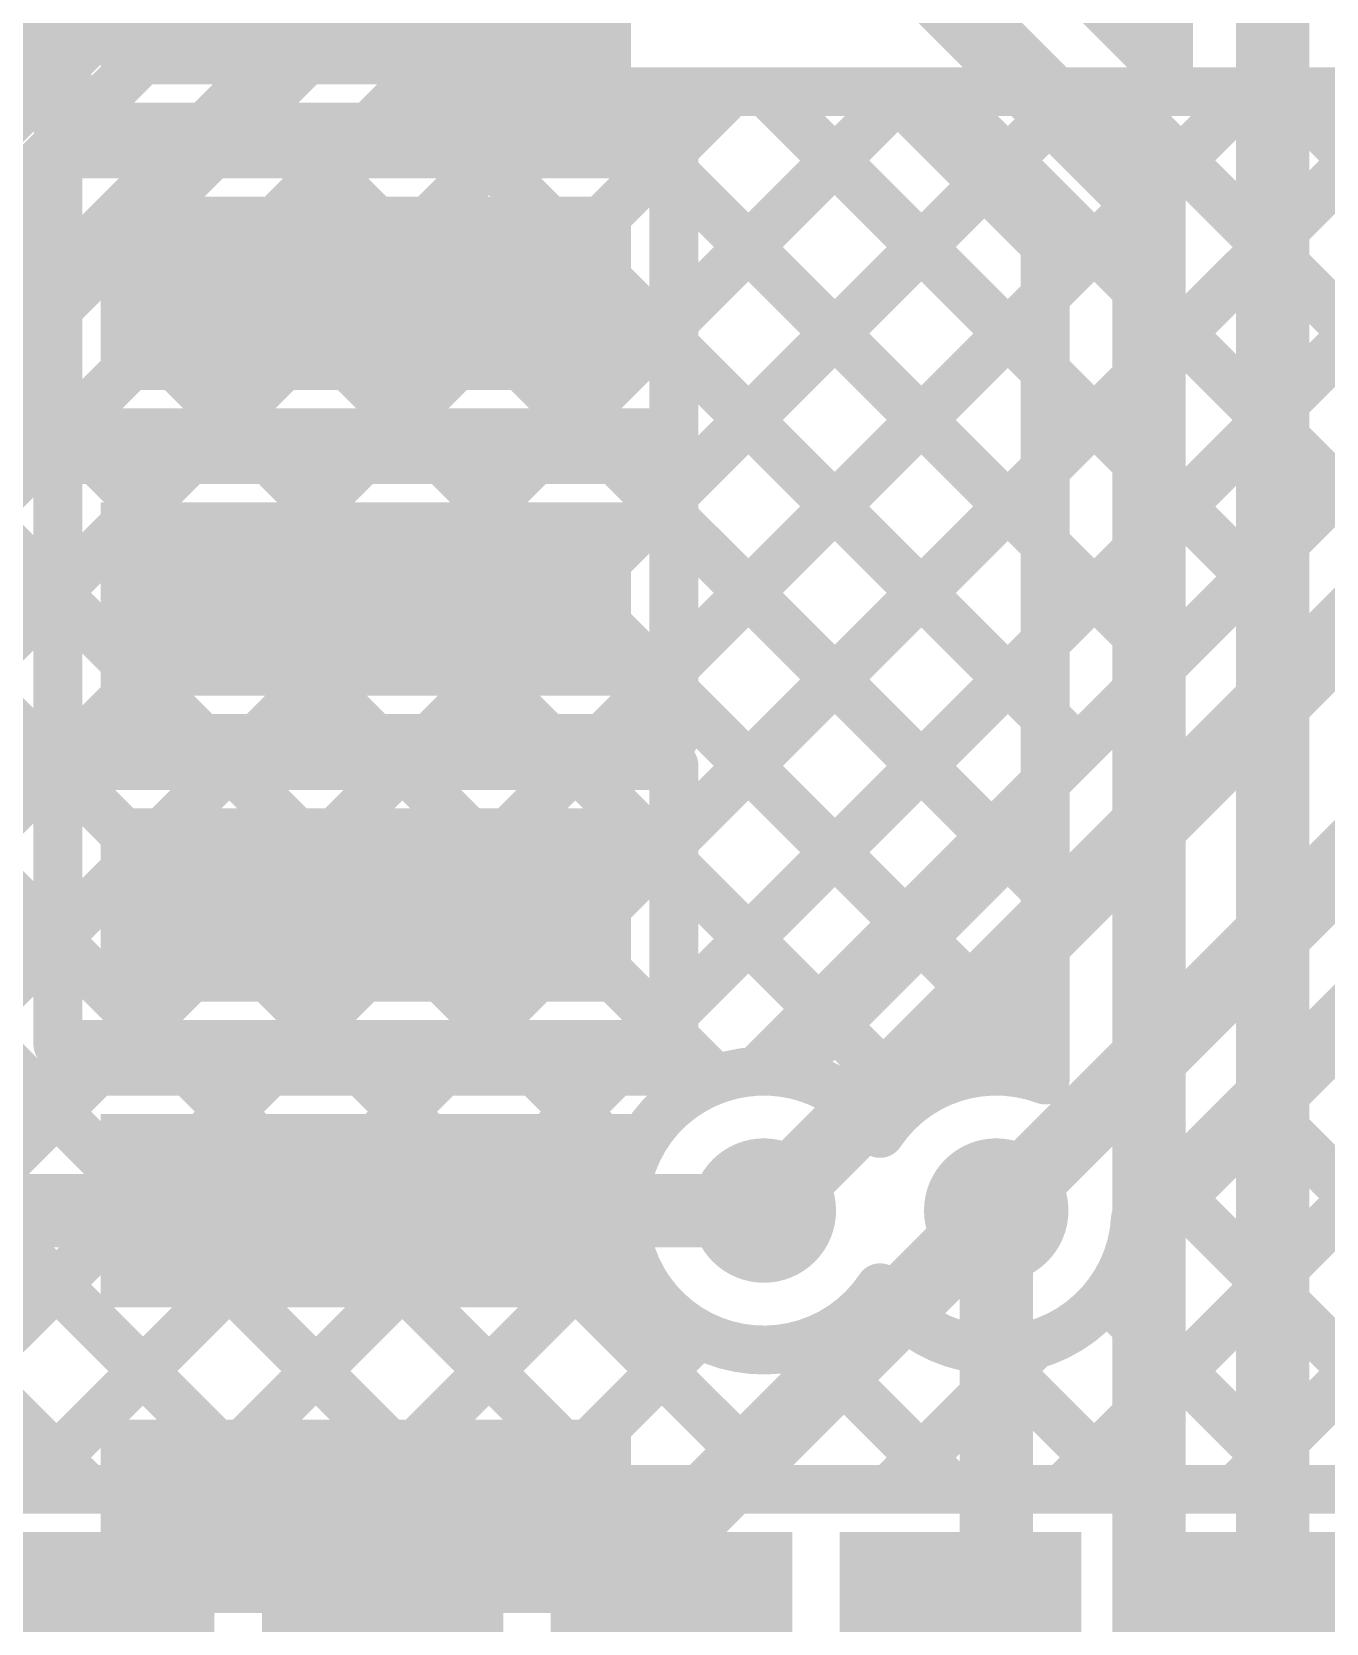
# Model space of a CAD drawing. Header units: millimetres. Extents: x 1.22 to 4.12, y 1.17 to 3.21.
# Drawn here: x 2.0183 to 2.23, y 2.2215 to 2.4818 of the extents above; entities that cross this region are included whole.
import ezdxf

# ---------------------------------------------------------------- set-up
doc = ezdxf.new("R2010")
doc.units = ezdxf.units.MM
doc.header["$MEASUREMENT"] = 0
for name, color, linetype in [('BottomLayer', 5, 'Continuous'), ('BottomPaste', 16, 'Continuous'), ('BottomSolder', 6, 'Continuous'), ('MultiLayer', 9, 'Continuous'), ('TopLayer', 1, 'Continuous'), ('TopPaste', 8, 'Continuous'), ('TopSolder', 216, 'Continuous'), ('ViaHoleLayer', 16, 'Continuous')]:
    doc.layers.add(name, color=color, linetype=linetype)

# ---------------------------------------------------------------- blocks, each defined once
blk = doc.blocks.new('RN42_I_RM_B_18')
at = {"layer": 'BottomLayer'}
for points in [[(-0.2913386, 0.0728346), (-0.2125984, 0.0728346), (-0.2913386, 0.1043306), (-0.2125984, 0.1043306)], [(-0.2913386, 0.0255905), (-0.2125984, 0.0255905), (-0.2913386, 0.0570865), (-0.2125984, 0.0570865)], [(-0.2913386, -0.0216535), (-0.2125984, -0.0216535), (-0.2913386, 0.0098425), (-0.2125984, 0.0098425)], [(-0.2913386, -0.0688976), (-0.2125984, -0.0688976), (-0.2913386, -0.0374016), (-0.2125984, -0.0374016)], [(-0.2913386, -0.1161417), (-0.2125984, -0.1161417), (-0.2913386, -0.0846457), (-0.2125984, -0.0846457)]]:
    blk.add_solid(points, dxfattribs=at)
at = {"layer": 'BottomPaste'}
for points in [[(-0.2913386, 0.0728346), (-0.2125984, 0.0728346), (-0.2913386, 0.1043306), (-0.2125984, 0.1043306)], [(-0.2913386, 0.0255905), (-0.2125984, 0.0255905), (-0.2913386, 0.0570865), (-0.2125984, 0.0570865)], [(-0.2913386, -0.0216535), (-0.2125984, -0.0216535), (-0.2913386, 0.0098425), (-0.2125984, 0.0098425)], [(-0.2913386, -0.0688976), (-0.2125984, -0.0688976), (-0.2913386, -0.0374016), (-0.2125984, -0.0374016)], [(-0.2913386, -0.1161417), (-0.2125984, -0.1161417), (-0.2913386, -0.0846457), (-0.2125984, -0.0846457)]]:
    blk.add_solid(points, dxfattribs=at)
at = {"layer": 'BottomSolder'}
for points in [[(-0.2953386, 0.0688346), (-0.2085984, 0.0688346), (-0.2953386, 0.1083306), (-0.2085984, 0.1083306)], [(-0.2953386, 0.0215905), (-0.2085984, 0.0215905), (-0.2953386, 0.0610865), (-0.2085984, 0.0610865)], [(-0.2953386, -0.0256535), (-0.2085984, -0.0256535), (-0.2953386, 0.0138425), (-0.2085984, 0.0138425)], [(-0.2953386, -0.0728976), (-0.2085984, -0.0728976), (-0.2953386, -0.0334016), (-0.2085984, -0.0334016)], [(-0.2953386, -0.1201417), (-0.2085984, -0.1201417), (-0.2953386, -0.0806457), (-0.2085984, -0.0806457)]]:
    blk.add_solid(points, dxfattribs=at)
blk = doc.blocks.new('ATTINY1616_SFR_19')
at = {"layer": 'TopLayer'}
for points in [[(-0.2224409, 0.063189), (-0.1437007, 0.063189), (-0.2224409, 0.086811), (-0.1437007, 0.086811)], [(-0.2224409, 0.013189), (-0.1437007, 0.013189), (-0.2224409, 0.036811), (-0.1437007, 0.036811)], [(-0.2224409, -0.036811), (-0.1437007, -0.036811), (-0.2224409, -0.013189), (-0.1437007, -0.013189)], [(-0.2224409, -0.086811), (-0.1437007, -0.086811), (-0.2224409, -0.063189), (-0.1437007, -0.063189)], [(-0.2224409, -0.136811), (-0.1437007, -0.136811), (-0.2224409, -0.113189), (-0.1437007, -0.113189)], [(-0.2224409, -0.186811), (-0.1437007, -0.186811), (-0.2224409, -0.163189), (-0.1437007, -0.163189)]]:
    blk.add_solid(points, dxfattribs=at)
at = {"layer": 'TopPaste'}
for points in [[(-0.2224409, 0.063189), (-0.1437007, 0.063189), (-0.2224409, 0.086811), (-0.1437007, 0.086811)], [(-0.2224409, 0.013189), (-0.1437007, 0.013189), (-0.2224409, 0.036811), (-0.1437007, 0.036811)], [(-0.2224409, -0.036811), (-0.1437007, -0.036811), (-0.2224409, -0.013189), (-0.1437007, -0.013189)], [(-0.2224409, -0.086811), (-0.1437007, -0.086811), (-0.2224409, -0.063189), (-0.1437007, -0.063189)], [(-0.2224409, -0.136811), (-0.1437007, -0.136811), (-0.2224409, -0.113189), (-0.1437007, -0.113189)], [(-0.2224409, -0.186811), (-0.1437007, -0.186811), (-0.2224409, -0.163189), (-0.1437007, -0.163189)]]:
    blk.add_solid(points, dxfattribs=at)
at = {"layer": 'TopSolder'}
for points in [[(-0.2264409, 0.059189), (-0.1397007, 0.059189), (-0.2264409, 0.090811), (-0.1397007, 0.090811)], [(-0.2264409, 0.009189), (-0.1397007, 0.009189), (-0.2264409, 0.040811), (-0.1397007, 0.040811)], [(-0.2264409, -0.040811), (-0.1397007, -0.040811), (-0.2264409, -0.009189), (-0.1397007, -0.009189)], [(-0.2264409, -0.090811), (-0.1397007, -0.090811), (-0.2264409, -0.059189), (-0.1397007, -0.059189)], [(-0.2264409, -0.140811), (-0.1397007, -0.140811), (-0.2264409, -0.109189), (-0.1397007, -0.109189)], [(-0.2264409, -0.190811), (-0.1397007, -0.190811), (-0.2264409, -0.159189), (-0.1397007, -0.159189)]]:
    blk.add_solid(points, dxfattribs=at)

msp = doc.modelspace()

# ---------------------------------------------------------------- linework, layer by layer
at = {"layer": 'BottomLayer'}
for points, const_width in [([(1.9101851, 2.362734), (2.1588275, 2.6113764)], 0.008), ([(2.1979538, 2.2828068), (2.5253475, 2.6102005)], 0.008), ([(1.9203589, 2.6051252), (2.0423254, 2.4831587)], 0.008), ([(1.9101851, 2.5870146), (2.0281832, 2.4690165)], 0.008), ([(2.1868329, 2.2434016), (2.5253475, 2.5819162)], 0.008), ([(2.1367339, 2.3117758), (2.3919996, 2.5670415)], 0.008), ([(2.1379996, 2.2889999), (2.4089996, 2.5599999)], 0.012), ([(2.2151172, 2.2434016), (2.5253475, 2.5536319)], 0.008), ([(2.1759996, 2.2889999), (2.4309996, 2.5439999)], 0.012), ([(2.1987755, 2.2877342), (2.4430012, 2.5319599)], 0.008), ([(1.9247339, 2.3655672), (2.0601682, 2.5010015)], 0.008), ([(1.9259996, 2.3427913), (2.0722082, 2.4889999)], 0.012), ([(1.9101851, 2.2778811), (2.1043039, 2.4719999)], 0.008), ([(1.9101851, 2.2495968), (2.1325882, 2.4719999)], 0.008), ([(1.9322742, 2.2434016), (2.1608725, 2.4719999)], 0.008), ([(1.9487755, 2.3415256), (2.0792498, 2.4719999)], 0.008), ([(1.9605585, 2.2434016), (2.1891568, 2.4719999)], 0.008), ([(1.9888428, 2.2434016), (2.2174411, 2.4719999)], 0.008), ([(2.0171271, 2.2434016), (2.2457254, 2.4719999)], 0.008), ([(2.0792498, 2.4719999), (2.2657898, 2.4719999)], 0.008), ([(2.0817684, 2.4719999), (2.1893632, 2.3644051)], 0.008), ([(2.1100527, 2.4719999), (2.2035054, 2.3785473)], 0.008), ([(2.138337, 2.4719999), (2.2176475, 2.3926894)], 0.008), ([(2.1666213, 2.4719999), (2.2317897, 2.4068316)], 0.008), ([(2.1949056, 2.4719999), (2.2459318, 2.4209737)], 0.008), ([(2.2231899, 2.4719999), (2.260074, 2.4351159)], 0.008), ([(2.0454114, 2.2434016), (2.270671, 2.4686612)], 0.008), ([(2.066367, 2.4591171), (2.1752211, 2.350263)], 0.008), ([(2.0522248, 2.4449749), (2.1610789, 2.3361208)], 0.008), ([(2.0380827, 2.4308328), (2.1469368, 2.3219787)], 0.008), ([(2.0239405, 2.4166906), (2.1301964, 2.3104347)], 0.008), ([(2.0097984, 2.4025485), (2.1163033, 2.2960435)], 0.008), ([(1.9956562, 2.3884063), (2.1406609, 2.2434016)], 0.008), ([(1.9815141, 2.3742642), (2.1123766, 2.2434016)], 0.008), ([(1.9673719, 2.360122), (2.0840923, 2.2434016)], 0.008), ([(1.9532298, 2.3459799), (2.055808, 2.2434016)], 0.008), ([(1.9431613, 2.327764), (2.0275237, 2.2434016)], 0.008), ([(2.2324048, 2.3213635), (2.3103667, 2.2434016)], 0.008), ([(2.2182627, 2.3072214), (2.2820824, 2.2434016)], 0.008), ([(2.2041205, 2.2930792), (2.2537981, 2.2434016)], 0.008), ([(2.0736957, 2.2434016), (2.1155054, 2.2852113)], 0.008), ([(2.1939681, 2.2749473), (2.2255138, 2.2434016)], 0.008), ([(2.1302643, 2.2434016), (2.1598014, 2.2729387)], 0.008), ([(2.10198, 2.2434016), (2.1273866, 2.2688082)], 0.008), ([(2.1450432, 2.2673036), (2.1689452, 2.2434016)], 0.008), ([(2.1585486, 2.2434016), (2.1821927, 2.2670457)], 0.008), ([(2.174385, 2.2662461), (2.1972295, 2.2434016)], 0.008), ([(2.0079214, 2.2434016), (2.0489134, 2.2434016)], 0.008), ([(2.0489134, 2.2434016), (2.0551655, 2.2434016)], 0.008), ([(2.0489134, 2.2434016), (2.0551655, 2.2434016)], 0.008), ([(2.0551655, 2.2434016), (2.0961574, 2.2434016)], 0.008), ([(2.0961574, 2.2434016), (2.1024096, 2.2434016)], 0.008), ([(2.0961574, 2.2434016), (2.1024096, 2.2434016)], 0.008), ([(2.1024096, 2.2434016), (2.1434015, 2.2434016)], 0.008), ([(2.1434015, 2.2434016), (2.1496536, 2.2434016)], 0.008), ([(2.1434015, 2.2434016), (2.1496536, 2.2434016)], 0.008), ([(2.1496536, 2.2434016), (2.1906456, 2.2434016)], 0.008), ([(2.1906456, 2.2434016), (2.1968977, 2.2434016)], 0.008), ([(2.1906456, 2.2434016), (2.1968977, 2.2434016)], 0.008), ([(2.1968977, 2.2434016), (2.2378897, 2.2434016)], 0.008)]:
    msp.add_lwpolyline(points, dxfattribs=dict(at, const_width=const_width))
for points, const_width in [([(2.0403254, 2.4831587, 1), (2.0443254, 2.4831587, 1)], 0.004), ([(2.0772498, 2.4719999, 1), (2.0812498, 2.4719999, 1)], 0.004), ([(2.0772498, 2.4719999, 1), (2.0812498, 2.4719999, 1)], 0.004), ([(2.0797684, 2.4719999, 1), (2.0837684, 2.4719999, 1)], 0.004), ([(2.1023039, 2.4719999, 1), (2.1063039, 2.4719999, 1)], 0.004), ([(2.1080527, 2.4719999, 1), (2.1120527, 2.4719999, 1)], 0.004), ([(2.1305882, 2.4719999, 1), (2.1345882, 2.4719999, 1)], 0.004), ([(2.136337, 2.4719999, 1), (2.140337, 2.4719999, 1)], 0.004), ([(2.1588725, 2.4719999, 1), (2.1628725, 2.4719999, 1)], 0.004), ([(2.1646213, 2.4719999, 1), (2.1686213, 2.4719999, 1)], 0.004), ([(2.1871568, 2.4719999, 1), (2.1911568, 2.4719999, 1)], 0.004), ([(2.1929056, 2.4719999, 1), (2.1969056, 2.4719999, 1)], 0.004), ([(2.2154411, 2.4719999, 1), (2.2194411, 2.4719999, 1)], 0.004), ([(2.2211899, 2.4719999, 1), (2.2251899, 2.4719999, 1)], 0.004), ([(2.0261832, 2.4690165, 1), (2.0301832, 2.4690165, 1)], 0.004), ([(2.064367, 2.4591171, 1), (2.068367, 2.4591171, 1)], 0.004), ([(2.0502248, 2.4449749, 1), (2.0542248, 2.4449749, 1)], 0.004), ([(2.0360827, 2.4308328, 1), (2.0400827, 2.4308328, 1)], 0.004), ([(2.0219405, 2.4166906, 1), (2.0259405, 2.4166906, 1)], 0.004), ([(2.2297897, 2.4068316, 1), (2.2337897, 2.4068316, 1)], 0.004), ([(2.2156475, 2.3926894, 1), (2.2196475, 2.3926894, 1)], 0.004), ([(2.2015054, 2.3785473, 1), (2.2055054, 2.3785473, 1)], 0.004), ([(2.1873632, 2.3644051, 1), (2.1913632, 2.3644051, 1)], 0.004), ([(2.1732211, 2.350263, 1), (2.1772211, 2.350263, 1)], 0.004), ([(2.1590789, 2.3361208, 1), (2.1630789, 2.3361208, 1)], 0.004), ([(2.1449368, 2.3219787, 1), (2.1489368, 2.3219787, 1)], 0.004), ([(2.2304048, 2.3213635, 1), (2.2344048, 2.3213635, 1)], 0.004), ([(2.1281964, 2.3104347, 1), (2.1321964, 2.3104347, 1)], 0.004), ([(2.1347339, 2.3117758, 1), (2.1387339, 2.3117758, 1)], 0.004), ([(2.1347339, 2.3117758, 1), (2.1387339, 2.3117758, 1)], 0.004), ([(2.2162627, 2.3072214, 1), (2.2202627, 2.3072214, 1)], 0.004), ([(2.1143033, 2.2960435, 1), (2.1183033, 2.2960435, 1)], 0.004), ([(2.1320941, 2.2889999, 1), (2.1439051, 2.2889999, 1)], 0.011811), ([(2.1700941, 2.2889999, 1), (2.1819051, 2.2889999, 1)], 0.011811), ([(2.2021205, 2.2930792, 1), (2.2061205, 2.2930792, 1)], 0.004), ([(2.1349996, 2.2889999, 1), (2.1409996, 2.2889999, 1)], 0.006), ([(2.1729996, 2.2889999, 1), (2.1789996, 2.2889999, 1)], 0.006), ([(2.1967755, 2.2877342, 1), (2.2007755, 2.2877342, 1)], 0.004), ([(2.1967755, 2.2877342, 1), (2.2007755, 2.2877342, 1)], 0.004), ([(2.1135054, 2.2852113, 1), (2.1175054, 2.2852113, 1)], 0.004), ([(2.1959538, 2.2828068, 1), (2.1999538, 2.2828068, 1)], 0.004), ([(2.1549996, 2.2763768, 1), (2.1589996, 2.2763768, 1)], 0.004), ([(2.1549996, 2.2763768, 1), (2.1589996, 2.2763768, 1)], 0.004), ([(2.1919681, 2.2749473, 1), (2.1959681, 2.2749473, 1)], 0.004), ([(2.1578014, 2.2729387, 1), (2.1618014, 2.2729387, 1)], 0.004), ([(2.1253866, 2.2688082, 1), (2.1293866, 2.2688082, 1)], 0.004), ([(2.1430432, 2.2673036, 1), (2.1470432, 2.2673036, 1)], 0.004), ([(2.172385, 2.2662461, 1), (2.176385, 2.2662461, 1)], 0.004), ([(2.1801927, 2.2670457, 1), (2.1841927, 2.2670457, 1)], 0.004), ([(2.0151271, 2.2434016, 1), (2.0191271, 2.2434016, 1)], 0.004), ([(2.0255237, 2.2434016, 1), (2.0295237, 2.2434016, 1)], 0.004), ([(2.0434114, 2.2434016, 1), (2.0474114, 2.2434016, 1)], 0.004), ([(2.0469134, 2.2434016, 1), (2.0509134, 2.2434016, 1)], 0.004), ([(2.0469134, 2.2434016, 1), (2.0509134, 2.2434016, 1)], 0.004), ([(2.0469134, 2.2434016, 1), (2.0509134, 2.2434016, 1)], 0.004), ([(2.0531655, 2.2434016, 1), (2.0571655, 2.2434016, 1)], 0.004), ([(2.0531655, 2.2434016, 1), (2.0571655, 2.2434016, 1)], 0.004), ([(2.0531655, 2.2434016, 1), (2.0571655, 2.2434016, 1)], 0.004), ([(2.053808, 2.2434016, 1), (2.057808, 2.2434016, 1)], 0.004), ([(2.0716957, 2.2434016, 1), (2.0756957, 2.2434016, 1)], 0.004), ([(2.0820923, 2.2434016, 1), (2.0860923, 2.2434016, 1)], 0.004), ([(2.0941574, 2.2434016, 1), (2.0981574, 2.2434016, 1)], 0.004), ([(2.0941574, 2.2434016, 1), (2.0981574, 2.2434016, 1)], 0.004), ([(2.0941574, 2.2434016, 1), (2.0981574, 2.2434016, 1)], 0.004), ([(2.09998, 2.2434016, 1), (2.10398, 2.2434016, 1)], 0.004), ([(2.1004096, 2.2434016, 1), (2.1044096, 2.2434016, 1)], 0.004), ([(2.1004096, 2.2434016, 1), (2.1044096, 2.2434016, 1)], 0.004), ([(2.1004096, 2.2434016, 1), (2.1044096, 2.2434016, 1)], 0.004), ([(2.1103766, 2.2434016, 1), (2.1143766, 2.2434016, 1)], 0.004), ([(2.1282643, 2.2434016, 1), (2.1322643, 2.2434016, 1)], 0.004), ([(2.1386609, 2.2434016, 1), (2.1426609, 2.2434016, 1)], 0.004), ([(2.1414015, 2.2434016, 1), (2.1454015, 2.2434016, 1)], 0.004), ([(2.1414015, 2.2434016, 1), (2.1454015, 2.2434016, 1)], 0.004), ([(2.1414015, 2.2434016, 1), (2.1454015, 2.2434016, 1)], 0.004), ([(2.1476536, 2.2434016, 1), (2.1516536, 2.2434016, 1)], 0.004), ([(2.1476536, 2.2434016, 1), (2.1516536, 2.2434016, 1)], 0.004), ([(2.1476536, 2.2434016, 1), (2.1516536, 2.2434016, 1)], 0.004), ([(2.1565486, 2.2434016, 1), (2.1605486, 2.2434016, 1)], 0.004), ([(2.1669452, 2.2434016, 1), (2.1709452, 2.2434016, 1)], 0.004), ([(2.1848329, 2.2434016, 1), (2.1888329, 2.2434016, 1)], 0.004), ([(2.1886456, 2.2434016, 1), (2.1926456, 2.2434016, 1)], 0.004), ([(2.1886456, 2.2434016, 1), (2.1926456, 2.2434016, 1)], 0.004), ([(2.1886456, 2.2434016, 1), (2.1926456, 2.2434016, 1)], 0.004), ([(2.1948977, 2.2434016, 1), (2.1988977, 2.2434016, 1)], 0.004), ([(2.1948977, 2.2434016, 1), (2.1988977, 2.2434016, 1)], 0.004), ([(2.1948977, 2.2434016, 1), (2.1988977, 2.2434016, 1)], 0.004), ([(2.1952295, 2.2434016, 1), (2.1992295, 2.2434016, 1)], 0.004), ([(2.2131172, 2.2434016, 1), (2.2171172, 2.2434016, 1)], 0.004), ([(2.2235138, 2.2434016, 1), (2.2275138, 2.2434016, 1)], 0.004)]:
    msp.add_lwpolyline(points, format="xyb", close=True, dxfattribs=dict(at, const_width=const_width))
at = {"layer": 'BottomLayer', "const_width": 0.008}
for points in [[(2.1569996, 2.2763768, -1.619456916385819), (2.1367339, 2.3117758)], [(2.1987755, 2.2877342, -0.7213566072241037), (2.1569996, 2.2763768)]]:
    msp.add_lwpolyline(points, format="xyb", dxfattribs=at)
at = {"layer": 'MultiLayer', "const_width": 0.011811}
for points in [[(2.1320941, 2.2889999, 1), (2.1439051, 2.2889999, 1)], [(2.1700941, 2.2889999, 1), (2.1819051, 2.2889999, 1)]]:
    msp.add_lwpolyline(points, format="xyb", close=True, dxfattribs=at)
at = {"layer": 'TopLayer'}
for points, const_width in [([(2.2041887, 2.4748524), (2.2041887, 2.513189)], 0.008), ([(2.2211887, 1.9278108), (2.2211887, 2.513189)], 0.012), ([(2.0225591, 2.466189), (2.0225591, 2.511811)], 0.008), ([(1.9920765, 2.5051232), (2.0225591, 2.4746406)], 0.008), ([(2.1780395, 2.5010016), (2.2041887, 2.4748524)], 0.008), ([(1.9779344, 2.4909811), (2.0225591, 2.4463563)], 0.008), ([(2.1659995, 2.489), (2.2009996, 2.4539999)], 0.012), ([(2.198099, 2.4809421), (2.2041887, 2.4870318)], 0.008), ([(1.9637922, 2.4768389), (2.0225591, 2.418072)], 0.008), ([(1.9795929, 2.4321418), (2.0225591, 2.475108)], 0.008), ([(2.1223993, 2.461811), (2.1325883, 2.472)], 0.008), ([(2.1232993, 2.472), (2.1589579, 2.472)], 0.008), ([(2.1232993, 2.466189), (2.1232993, 2.472)], 0.008), ([(2.1383369, 2.472), (2.1839996, 2.4263373)], 0.008), ([(2.1589579, 2.472), (2.1839996, 2.4469583)], 0.008), ([(2.1232993, 2.4344267), (2.1599152, 2.4710426)], 0.008), ([(2.0225591, 2.466189), (2.1232993, 2.466189)], 0.008), ([(2.0310107, 2.466189), (2.0353887, 2.461811)], 0.008), ([(2.0375464, 2.461811), (2.0419244, 2.466189)], 0.008), ([(2.059295, 2.466189), (2.063673, 2.461811)], 0.008), ([(2.0658307, 2.461811), (2.0702087, 2.466189)], 0.008), ([(2.0875793, 2.466189), (2.0919573, 2.461811)], 0.008), ([(2.094115, 2.461811), (2.098493, 2.466189)], 0.008), ([(2.1158636, 2.466189), (2.1202416, 2.461811)], 0.008), ([(2.0225591, 2.461811), (2.1232993, 2.461811)], 0.008), ([(2.0225591, 2.416189), (2.0225591, 2.461811)], 0.008), ([(2.1202416, 2.461811), (2.1232993, 2.4587533)], 0.008), ([(2.1232993, 2.416189), (2.1232993, 2.461811)], 0.008), ([(2.1232993, 2.4587533), (2.1839996, 2.398053)], 0.008), ([(2.1232993, 2.4061424), (2.1740574, 2.4569005)], 0.008), ([(2.2009996, 1.9929999), (2.2009996, 2.4539999)], 0.012), ([(2.0078772, 2.4321418), (2.0225591, 2.4468237)], 0.008), ([(2.1839996, 2.3103621), (2.1839996, 2.4469583)], 0.008), ([(2.1232993, 2.3778581), (2.1839996, 2.4385584)], 0.008), ([(2.1232993, 2.430469), (2.1839996, 2.3697687)], 0.008), ([(2.0079764, 2.4039567), (2.0225591, 2.4185394)], 0.008), ([(2.0225591, 2.416189), (2.1232993, 2.416189)], 0.008), ([(2.0244421, 2.416189), (2.0288201, 2.411811)], 0.008), ([(2.044115, 2.411811), (2.048493, 2.416189)], 0.008), ([(2.0527264, 2.416189), (2.0571044, 2.411811)], 0.008), ([(2.0723993, 2.411811), (2.0767773, 2.416189)], 0.008), ([(2.0810107, 2.416189), (2.0853887, 2.411811)], 0.008), ([(2.1006836, 2.411811), (2.1050616, 2.416189)], 0.008), ([(2.109295, 2.416189), (2.113673, 2.411811)], 0.008), ([(2.0225591, 2.411811), (2.1232993, 2.411811)], 0.008), ([(2.0225591, 2.366189), (2.0225591, 2.411811)], 0.008), ([(2.1232993, 2.366189), (2.1232993, 2.411811)], 0.008), ([(2.1232993, 2.3495738), (2.1839996, 2.4102741)], 0.008), ([(2.0079764, 2.4043704), (2.0225591, 2.3897877)], 0.008), ([(2.1232993, 2.4021847), (2.1839996, 2.3414844)], 0.008), ([(2.0079764, 2.3756724), (2.0225591, 2.3902551)], 0.008), ([(2.1232993, 2.3212895), (2.1839996, 2.3819898)], 0.008), ([(2.0079764, 2.3760861), (2.0225591, 2.3615034)], 0.008), ([(2.1232993, 2.3739004), (2.1839996, 2.3132001)], 0.008), ([(1.9665883, 2.306), (2.0267773, 2.366189)], 0.008), ([(2.0225591, 2.366189), (2.1232993, 2.366189)], 0.008), ([(2.0461578, 2.366189), (2.0505358, 2.361811)], 0.008), ([(2.0506836, 2.361811), (2.0550616, 2.366189)], 0.008), ([(2.0744421, 2.366189), (2.0788201, 2.361811)], 0.008), ([(2.0789679, 2.361811), (2.0833459, 2.366189)], 0.008), ([(2.1027264, 2.366189), (2.1071044, 2.361811)], 0.008), ([(2.1072522, 2.361811), (2.1116302, 2.366189)], 0.008), ([(2.0225591, 2.361811), (2.1232993, 2.361811)], 0.008), ([(2.0225591, 2.316189), (2.0225591, 2.361811)], 0.008), ([(2.1232993, 2.316189), (2.1232993, 2.361811)], 0.008), ([(1.9724703, 2.3550236), (2.0214939, 2.306)], 0.008), ([(2.0007546, 2.3550236), (2.0225591, 2.3332191)], 0.008), ([(2.1417882, 2.3114941), (2.1839996, 2.3537055)], 0.008), ([(2.1232993, 2.3456161), (2.161947, 2.3069684)], 0.008), ([(1.9948726, 2.306), (2.0225591, 2.3336865)], 0.008), ([(2.1694197, 2.3108413), (2.1839996, 2.3254212)], 0.008), ([(2.1181988, 2.316189), (2.1232993, 2.3212895)], 0.008), ([(2.0225591, 2.316189), (2.1232993, 2.316189)], 0.008), ([(2.0289679, 2.311811), (2.0333459, 2.316189)], 0.008), ([(2.0395892, 2.316189), (2.0439672, 2.311811)], 0.008), ([(2.0572522, 2.311811), (2.0616302, 2.316189)], 0.008), ([(2.0678735, 2.316189), (2.0722515, 2.311811)], 0.008), ([(2.0855365, 2.311811), (2.0899145, 2.316189)], 0.008), ([(2.0961578, 2.316189), (2.1005358, 2.311811)], 0.008), ([(2.1138208, 2.311811), (2.1181988, 2.316189)], 0.008), ([(2.1232993, 2.3173318), (2.1301964, 2.3104347)], 0.008), ([(2.0225591, 2.311811), (2.1232993, 2.311811)], 0.008), ([(2.0225591, 2.306), (2.0225591, 2.311811)], 0.008), ([(2.1232993, 2.3064425), (2.1232993, 2.311811)], 0.008), ([(1.8669997, 2.306), (2.0225591, 2.306)], 0.008), ([(1.8669997, 2.289), (2.0729292, 2.289)], 0.012), ([(2.0729292, 2.289), (2.1379995, 2.289)], 0.012), ([(2.1259997, 2.239), (2.1759996, 2.2889999)], 0.012), ([(2.1379995, 2.289), (2.1379996, 2.2889999)], 0.012), ([(2.1759996, 2.1509999), (2.1759996, 2.2889999)], 0.012), ([(2.0729292, 2.239), (2.1259997, 2.239)], 0.012)]:
    msp.add_lwpolyline(points, dxfattribs=dict(at, const_width=const_width))
for points, const_width in [([(2.196099, 2.4809421, 1), (2.200099, 2.4809421, 1)], 0.004), ([(2.0205591, 2.475108, 1), (2.0245591, 2.475108, 1)], 0.004), ([(2.0205591, 2.4746406, 1), (2.0245591, 2.4746406, 1)], 0.004), ([(2.2021887, 2.4748524, 1), (2.2061887, 2.4748524, 1)], 0.004), ([(2.2021887, 2.4748524, 1), (2.2061887, 2.4748524, 1)], 0.004), ([(2.1212993, 2.472, 1), (2.1252993, 2.472, 1)], 0.004), ([(2.1212993, 2.472, 1), (2.1252993, 2.472, 1)], 0.004), ([(2.1305883, 2.472, 1), (2.1345883, 2.472, 1)], 0.004), ([(2.1363369, 2.472, 1), (2.1403369, 2.472, 1)], 0.004), ([(2.1569579, 2.472, 1), (2.1609579, 2.472, 1)], 0.004), ([(2.1569579, 2.472, 1), (2.1609579, 2.472, 1)], 0.004), ([(2.1579152, 2.4710426, 1), (2.1619152, 2.4710426, 1)], 0.004), ([(2.0205591, 2.466189, 1), (2.0245591, 2.466189, 1)], 0.004), ([(2.0205591, 2.466189, 1), (2.0245591, 2.466189, 1)], 0.004), ([(2.0290107, 2.466189, 1), (2.0330107, 2.466189, 1)], 0.004), ([(2.0399244, 2.466189, 1), (2.0439244, 2.466189, 1)], 0.004), ([(2.057295, 2.466189, 1), (2.061295, 2.466189, 1)], 0.004), ([(2.0682087, 2.466189, 1), (2.0722087, 2.466189, 1)], 0.004), ([(2.0855793, 2.466189, 1), (2.0895793, 2.466189, 1)], 0.004), ([(2.096493, 2.466189, 1), (2.100493, 2.466189, 1)], 0.004), ([(2.1138636, 2.466189, 1), (2.1178636, 2.466189, 1)], 0.004), ([(2.1212993, 2.466189, 1), (2.1252993, 2.466189, 1)], 0.004), ([(2.1212993, 2.466189, 1), (2.1252993, 2.466189, 1)], 0.004), ([(2.0205591, 2.461811, 1), (2.0245591, 2.461811, 1)], 0.004), ([(2.0205591, 2.461811, 1), (2.0245591, 2.461811, 1)], 0.004), ([(2.0333887, 2.461811, 1), (2.0373887, 2.461811, 1)], 0.004), ([(2.0355464, 2.461811, 1), (2.0395464, 2.461811, 1)], 0.004), ([(2.061673, 2.461811, 1), (2.065673, 2.461811, 1)], 0.004), ([(2.0638307, 2.461811, 1), (2.0678307, 2.461811, 1)], 0.004), ([(2.0899573, 2.461811, 1), (2.0939573, 2.461811, 1)], 0.004), ([(2.092115, 2.461811, 1), (2.096115, 2.461811, 1)], 0.004), ([(2.1182416, 2.461811, 1), (2.1222416, 2.461811, 1)], 0.004), ([(2.1182416, 2.461811, 1), (2.1222416, 2.461811, 1)], 0.004), ([(2.1203993, 2.461811, 1), (2.1243993, 2.461811, 1)], 0.004), ([(2.1212993, 2.461811, 1), (2.1252993, 2.461811, 1)], 0.004), ([(2.1212993, 2.461811, 1), (2.1252993, 2.461811, 1)], 0.004), ([(2.1212993, 2.4587533, 1), (2.1252993, 2.4587533, 1)], 0.004), ([(2.1212993, 2.4587533, 1), (2.1252993, 2.4587533, 1)], 0.004), ([(2.1720574, 2.4569005, 1), (2.1760574, 2.4569005, 1)], 0.004), ([(2.1979996, 2.4539999, 1), (2.2039996, 2.4539999, 1)], 0.006), ([(2.1979996, 2.4539999, 1), (2.2039996, 2.4539999, 1)], 0.006), ([(2.0205591, 2.4468237, 1), (2.0245591, 2.4468237, 1)], 0.004), ([(2.0205591, 2.4463563, 1), (2.0245591, 2.4463563, 1)], 0.004), ([(2.1819996, 2.4469583, 1), (2.1859996, 2.4469583, 1)], 0.004), ([(2.1819996, 2.4469583, 1), (2.1859996, 2.4469583, 1)], 0.004), ([(2.1819996, 2.4385584, 1), (2.1859996, 2.4385584, 1)], 0.004), ([(2.1212993, 2.4344267, 1), (2.1252993, 2.4344267, 1)], 0.004), ([(2.1212993, 2.430469, 1), (2.1252993, 2.430469, 1)], 0.004), ([(2.1819996, 2.4263373, 1), (2.1859996, 2.4263373, 1)], 0.004), ([(2.0205591, 2.4185394, 1), (2.0245591, 2.4185394, 1)], 0.004), ([(2.0205591, 2.418072, 1), (2.0245591, 2.418072, 1)], 0.004), ([(2.0205591, 2.416189, 1), (2.0245591, 2.416189, 1)], 0.004), ([(2.0205591, 2.416189, 1), (2.0245591, 2.416189, 1)], 0.004), ([(2.0224421, 2.416189, 1), (2.0264421, 2.416189, 1)], 0.004), ([(2.046493, 2.416189, 1), (2.050493, 2.416189, 1)], 0.004), ([(2.0507264, 2.416189, 1), (2.0547264, 2.416189, 1)], 0.004), ([(2.0747773, 2.416189, 1), (2.0787773, 2.416189, 1)], 0.004), ([(2.0790107, 2.416189, 1), (2.0830107, 2.416189, 1)], 0.004), ([(2.1030616, 2.416189, 1), (2.1070616, 2.416189, 1)], 0.004), ([(2.107295, 2.416189, 1), (2.111295, 2.416189, 1)], 0.004), ([(2.1212993, 2.416189, 1), (2.1252993, 2.416189, 1)], 0.004), ([(2.1212993, 2.416189, 1), (2.1252993, 2.416189, 1)], 0.004), ([(2.0205591, 2.411811, 1), (2.0245591, 2.411811, 1)], 0.004), ([(2.0205591, 2.411811, 1), (2.0245591, 2.411811, 1)], 0.004), ([(2.0268201, 2.411811, 1), (2.0308201, 2.411811, 1)], 0.004), ([(2.042115, 2.411811, 1), (2.046115, 2.411811, 1)], 0.004), ([(2.0551044, 2.411811, 1), (2.0591044, 2.411811, 1)], 0.004), ([(2.0703993, 2.411811, 1), (2.0743993, 2.411811, 1)], 0.004), ([(2.0833887, 2.411811, 1), (2.0873887, 2.411811, 1)], 0.004), ([(2.0986836, 2.411811, 1), (2.1026836, 2.411811, 1)], 0.004), ([(2.111673, 2.411811, 1), (2.115673, 2.411811, 1)], 0.004), ([(2.1212993, 2.411811, 1), (2.1252993, 2.411811, 1)], 0.004), ([(2.1212993, 2.411811, 1), (2.1252993, 2.411811, 1)], 0.004), ([(2.1819996, 2.4102741, 1), (2.1859996, 2.4102741, 1)], 0.004), ([(2.1212993, 2.4061424, 1), (2.1252993, 2.4061424, 1)], 0.004), ([(2.1212993, 2.4021847, 1), (2.1252993, 2.4021847, 1)], 0.004), ([(2.1819996, 2.398053, 1), (2.1859996, 2.398053, 1)], 0.004), ([(2.0205591, 2.3902551, 1), (2.0245591, 2.3902551, 1)], 0.004), ([(2.0205591, 2.3897877, 1), (2.0245591, 2.3897877, 1)], 0.004), ([(2.1819996, 2.3819898, 1), (2.1859996, 2.3819898, 1)], 0.004), ([(2.1212993, 2.3778581, 1), (2.1252993, 2.3778581, 1)], 0.004), ([(2.1212993, 2.3739004, 1), (2.1252993, 2.3739004, 1)], 0.004), ([(2.1819996, 2.3697687, 1), (2.1859996, 2.3697687, 1)], 0.004), ([(2.0205591, 2.366189, 1), (2.0245591, 2.366189, 1)], 0.004), ([(2.0205591, 2.366189, 1), (2.0245591, 2.366189, 1)], 0.004), ([(2.0247773, 2.366189, 1), (2.0287773, 2.366189, 1)], 0.004), ([(2.0441578, 2.366189, 1), (2.0481578, 2.366189, 1)], 0.004), ([(2.0530616, 2.366189, 1), (2.0570616, 2.366189, 1)], 0.004), ([(2.0724421, 2.366189, 1), (2.0764421, 2.366189, 1)], 0.004), ([(2.0813459, 2.366189, 1), (2.0853459, 2.366189, 1)], 0.004), ([(2.1007264, 2.366189, 1), (2.1047264, 2.366189, 1)], 0.004), ([(2.1096302, 2.366189, 1), (2.1136302, 2.366189, 1)], 0.004), ([(2.1212993, 2.366189, 1), (2.1252993, 2.366189, 1)], 0.004), ([(2.1212993, 2.366189, 1), (2.1252993, 2.366189, 1)], 0.004), ([(2.0205591, 2.361811, 1), (2.0245591, 2.361811, 1)], 0.004), ([(2.0205591, 2.361811, 1), (2.0245591, 2.361811, 1)], 0.004), ([(2.0205591, 2.3615034, 1), (2.0245591, 2.3615034, 1)], 0.004), ([(2.0485358, 2.361811, 1), (2.0525358, 2.361811, 1)], 0.004), ([(2.0486836, 2.361811, 1), (2.0526836, 2.361811, 1)], 0.004), ([(2.0768201, 2.361811, 1), (2.0808201, 2.361811, 1)], 0.004), ([(2.0769679, 2.361811, 1), (2.0809679, 2.361811, 1)], 0.004), ([(2.1051044, 2.361811, 1), (2.1091044, 2.361811, 1)], 0.004), ([(2.1052522, 2.361811, 1), (2.1092522, 2.361811, 1)], 0.004), ([(2.1212993, 2.361811, 1), (2.1252993, 2.361811, 1)], 0.004), ([(2.1212993, 2.361811, 1), (2.1252993, 2.361811, 1)], 0.004), ([(2.1819996, 2.3537055, 1), (2.1859996, 2.3537055, 1)], 0.004), ([(2.1212993, 2.3495738, 1), (2.1252993, 2.3495738, 1)], 0.004), ([(2.1212993, 2.3456161, 1), (2.1252993, 2.3456161, 1)], 0.004), ([(2.1819996, 2.3414844, 1), (2.1859996, 2.3414844, 1)], 0.004), ([(2.0205591, 2.3336865, 1), (2.0245591, 2.3336865, 1)], 0.004), ([(2.0205591, 2.3332191, 1), (2.0245591, 2.3332191, 1)], 0.004), ([(2.1819996, 2.3254212, 1), (2.1859996, 2.3254212, 1)], 0.004), ([(2.1212993, 2.3212895, 1), (2.1252993, 2.3212895, 1)], 0.004), ([(2.1212993, 2.3212895, 1), (2.1252993, 2.3212895, 1)], 0.004), ([(2.0205591, 2.316189, 1), (2.0245591, 2.316189, 1)], 0.004), ([(2.0205591, 2.316189, 1), (2.0245591, 2.316189, 1)], 0.004), ([(2.0313459, 2.316189, 1), (2.0353459, 2.316189, 1)], 0.004), ([(2.0375892, 2.316189, 1), (2.0415892, 2.316189, 1)], 0.004), ([(2.0596302, 2.316189, 1), (2.0636302, 2.316189, 1)], 0.004), ([(2.0658735, 2.316189, 1), (2.0698735, 2.316189, 1)], 0.004), ([(2.0879145, 2.316189, 1), (2.0919145, 2.316189, 1)], 0.004), ([(2.0941578, 2.316189, 1), (2.0981578, 2.316189, 1)], 0.004), ([(2.1161988, 2.316189, 1), (2.1201988, 2.316189, 1)], 0.004), ([(2.1161988, 2.316189, 1), (2.1201988, 2.316189, 1)], 0.004), ([(2.1212993, 2.3173318, 1), (2.1252993, 2.3173318, 1)], 0.004), ([(2.1212993, 2.316189, 1), (2.1252993, 2.316189, 1)], 0.004), ([(2.1212993, 2.316189, 1), (2.1252993, 2.316189, 1)], 0.004), ([(2.1819996, 2.3132001, 1), (2.1859996, 2.3132001, 1)], 0.004), ([(2.0205591, 2.311811, 1), (2.0245591, 2.311811, 1)], 0.004), ([(2.0205591, 2.311811, 1), (2.0245591, 2.311811, 1)], 0.004), ([(2.0269679, 2.311811, 1), (2.0309679, 2.311811, 1)], 0.004), ([(2.0419672, 2.311811, 1), (2.0459672, 2.311811, 1)], 0.004), ([(2.0552522, 2.311811, 1), (2.0592522, 2.311811, 1)], 0.004), ([(2.0702515, 2.311811, 1), (2.0742515, 2.311811, 1)], 0.004), ([(2.0835365, 2.311811, 1), (2.0875365, 2.311811, 1)], 0.004), ([(2.0985358, 2.311811, 1), (2.1025358, 2.311811, 1)], 0.004), ([(2.1118208, 2.311811, 1), (2.1158208, 2.311811, 1)], 0.004), ([(2.1212993, 2.311811, 1), (2.1252993, 2.311811, 1)], 0.004), ([(2.1212993, 2.311811, 1), (2.1252993, 2.311811, 1)], 0.004), ([(2.1281964, 2.3104347, 1), (2.1321964, 2.3104347, 1)], 0.004), ([(2.1397882, 2.3114941, 1), (2.1437882, 2.3114941, 1)], 0.004), ([(2.1674197, 2.3108413, 1), (2.1714197, 2.3108413, 1)], 0.004), ([(2.1819996, 2.3103621, 1), (2.1859996, 2.3103621, 1)], 0.004), ([(2.1819996, 2.3103621, 1), (2.1859996, 2.3103621, 1)], 0.004), ([(2.0194939, 2.306, 1), (2.0234939, 2.306, 1)], 0.004), ([(2.0205591, 2.306, 1), (2.0245591, 2.306, 1)], 0.004), ([(2.0205591, 2.306, 1), (2.0245591, 2.306, 1)], 0.004), ([(2.1212993, 2.3064425, 1), (2.1252993, 2.3064425, 1)], 0.004), ([(2.1212993, 2.3064425, 1), (2.1252993, 2.3064425, 1)], 0.004), ([(2.159947, 2.3069684, 1), (2.163947, 2.3069684, 1)], 0.004), ([(2.1549996, 2.301623, 1), (2.1589996, 2.301623, 1)], 0.004), ([(2.1549996, 2.301623, 1), (2.1589996, 2.301623, 1)], 0.004), ([(2.1320941, 2.2889999, 1), (2.1439051, 2.2889999, 1)], 0.011811), ([(2.1700941, 2.2889999, 1), (2.1819051, 2.2889999, 1)], 0.011811), ([(2.0699292, 2.289, 1), (2.0759292, 2.289, 1)], 0.006), ([(2.0699292, 2.289, 1), (2.0759292, 2.289, 1)], 0.006), ([(2.1349995, 2.289, 1), (2.1409995, 2.289, 1)], 0.006), ([(2.1349995, 2.289, 1), (2.1409995, 2.289, 1)], 0.006), ([(2.1349996, 2.2889999, 1), (2.1409996, 2.2889999, 1)], 0.006), ([(2.1729996, 2.2889999, 1), (2.1789996, 2.2889999, 1)], 0.006), ([(2.1729996, 2.2889999, 1), (2.1789996, 2.2889999, 1)], 0.006), ([(2.0699292, 2.239, 1), (2.0759292, 2.239, 1)], 0.006), ([(2.1229997, 2.239, 1), (2.1289997, 2.239, 1)], 0.006), ([(2.1229997, 2.239, 1), (2.1289997, 2.239, 1)], 0.006)]:
    msp.add_lwpolyline(points, format="xyb", close=True, dxfattribs=dict(at, const_width=const_width))
at = {"layer": 'TopLayer', "const_width": 0.008}
for points in [[(2.1232993, 2.3064425, -0.4479747213891749), (2.1569996, 2.301623)], [(2.1569996, 2.301623, -0.3488812381507819), (2.1839996, 2.3103621)]]:
    msp.add_lwpolyline(points, format="xyb", dxfattribs=at)
at = {"layer": 'ViaHoleLayer', "const_width": 0.0059055}
for points in [[(2.1350469, 2.2889999, 1), (2.1409523, 2.2889999, 1)], [(2.1730469, 2.2889999, 1), (2.1789523, 2.2889999, 1)]]:
    msp.add_lwpolyline(points, format="xyb", close=True, dxfattribs=at)

# ---------------------------------------------------------------- block references
at = {"rotation": 90}
msp.add_blockref('RN42_I_RM_B_18', (2.117, 2.445), dxfattribs=at)
msp.add_blockref('ATTINY1616_SFR_19', (2.256, 2.414))

doc.saveas('drawing.dxf')
